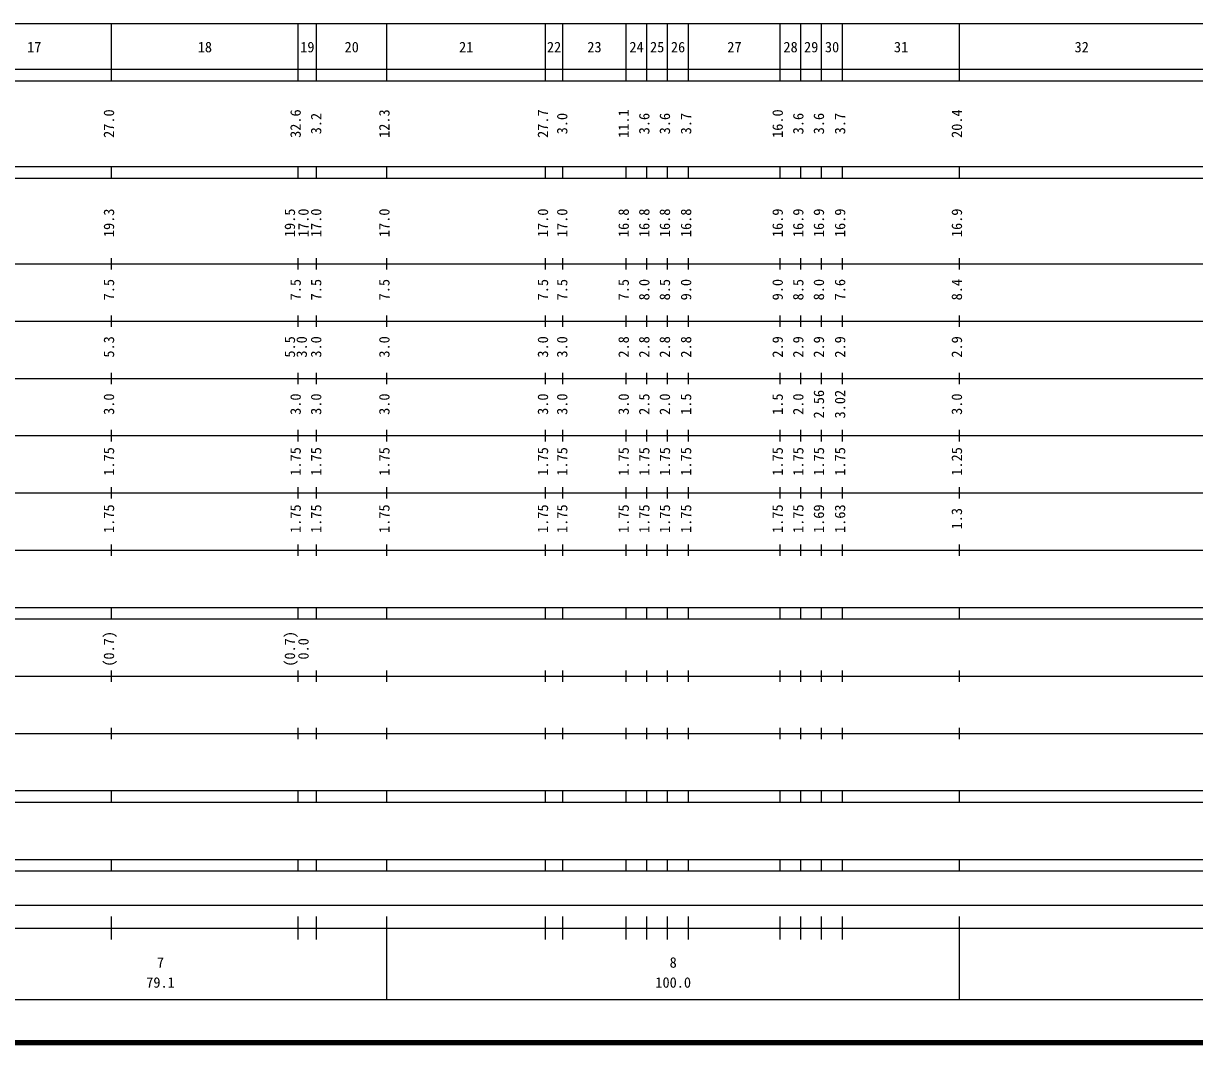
# Model space of a CAD drawing. Units: millimetres on the paper, enlarged 1000 times. Extents: x 40000 to 680000, y 20000 to 380000.
# Drawn here: x 304507 to 509067, y 20000 to 198000 of the extents above; entities that cross this region are included whole.
import ezdxf
from ezdxf.enums import TextEntityAlignment as Align

# ---------------------------------------------------------------- set-up
doc = ezdxf.new("R2010")
doc.units = ezdxf.units.MM
doc.header["$LTSCALE"] = 1000
doc.layers.add('M-TTL', color=2, linetype='Continuous', lineweight=140)
doc.layers.add('M-TTL-BAND', color=7, linetype='Continuous', lineweight=25)
doc.styles.add('ＭＳ ゴシック', font='')
doc.styles.get('ＭＳ ゴシック').set_extended_font_data('MS Gothic')

msp = doc.modelspace()

# ---------------------------------------------------------------- linework, layer by layer
at = {"layer": 'M-TTL'}
msp.add_line((40000, 20000), (680000, 20000), dxfattribs=at)
at = {"layer": 'M-TTL-BAND'}
for p, q in [((68000, 198000), (579000, 198000)), ((319900, 188000), (319900, 198000)), ((352500, 188000), (352500, 198000)), ((355700, 188000), (355700, 198000)), ((368000, 188000), (368000, 198000)), ((395700, 188000), (395700, 198000)), ((398700, 188000), (398700, 198000)), ((409800, 188000), (409800, 198000)), ((413400, 188000), (413400, 198000)), ((417000, 188000), (417000, 198000)), ((420700, 188000), (420700, 198000)), ((436700, 188000), (436700, 198000)), ((440300, 188000), (440300, 198000)), ((443900, 188000), (443900, 198000)), ((447600, 188000), (447600, 198000)), ((468000, 188000), (468000, 198000)), ((40000, 190000), (579000, 190000)), ((40000, 188000), (579000, 188000)), ((40000, 173000), (579000, 173000)), ((319900, 171000), (319900, 173000)), ((352500, 171000), (352500, 173000)), ((355700, 171000), (355700, 173000)), ((368000, 171000), (368000, 173000)), ((395700, 171000), (395700, 173000)), ((398700, 171000), (398700, 173000)), ((409800, 171000), (409800, 173000)), ((413400, 171000), (413400, 173000)), ((417000, 171000), (417000, 173000)), ((420700, 171000), (420700, 173000)), ((436700, 171000), (436700, 173000)), ((440300, 171000), (440300, 173000)), ((443900, 171000), (443900, 173000)), ((447600, 171000), (447600, 173000)), ((468000, 171000), (468000, 173000)), ((40000, 171000), (579000, 171000)), ((40000, 156000), (579000, 156000)), ((319900, 155000), (319900, 157000)), ((352500, 155000), (352500, 157000)), ((355700, 155000), (355700, 157000)), ((368000, 155000), (368000, 157000)), ((395700, 155000), (395700, 157000)), ((398700, 155000), (398700, 157000)), ((409800, 155000), (409800, 157000)), ((413400, 155000), (413400, 157000)), ((417000, 155000), (417000, 157000)), ((420700, 155000), (420700, 157000)), ((436700, 155000), (436700, 157000)), ((440300, 155000), (440300, 157000)), ((443900, 155000), (443900, 157000)), ((447600, 155000), (447600, 157000)), ((468000, 155000), (468000, 157000)), ((46000, 146000), (579000, 146000)), ((319900, 145000), (319900, 147000)), ((352500, 145000), (352500, 147000)), ((355700, 145000), (355700, 147000)), ((368000, 145000), (368000, 147000)), ((395700, 145000), (395700, 147000)), ((398700, 145000), (398700, 147000)), ((409800, 145000), (409800, 147000)), ((413400, 145000), (413400, 147000)), ((417000, 145000), (417000, 147000)), ((420700, 145000), (420700, 147000)), ((436700, 145000), (436700, 147000)), ((440300, 145000), (440300, 147000)), ((443900, 145000), (443900, 147000)), ((447600, 145000), (447600, 147000)), ((468000, 145000), (468000, 147000)), ((52000, 136000), (579000, 136000)), ((319900, 135000), (319900, 137000)), ((352500, 135000), (352500, 137000)), ((355700, 135000), (355700, 137000)), ((368000, 135000), (368000, 137000)), ((395700, 135000), (395700, 137000)), ((398700, 135000), (398700, 137000)), ((409800, 135000), (409800, 137000)), ((413400, 135000), (413400, 137000)), ((417000, 135000), (417000, 137000)), ((420700, 135000), (420700, 137000)), ((436700, 135000), (436700, 137000)), ((440300, 135000), (440300, 137000)), ((443900, 135000), (443900, 137000)), ((447600, 135000), (447600, 137000)), ((468000, 135000), (468000, 137000)), ((319900, 125000), (319900, 127000)), ((352500, 125000), (352500, 127000)), ((355700, 125000), (355700, 127000)), ((368000, 125000), (368000, 127000)), ((395700, 125000), (395700, 127000)), ((398700, 125000), (398700, 127000)), ((409800, 125000), (409800, 127000)), ((413400, 125000), (413400, 127000)), ((417000, 125000), (417000, 127000)), ((420700, 125000), (420700, 127000)), ((436700, 125000), (436700, 127000)), ((440300, 125000), (440300, 127000)), ((443900, 125000), (443900, 127000)), ((447600, 125000), (447600, 127000)), ((468000, 125000), (468000, 127000)), ((46000, 126000), (579000, 126000)), ((319900, 115000), (319900, 117000)), ((352500, 115000), (352500, 117000)), ((355700, 115000), (355700, 117000)), ((368000, 115000), (368000, 117000)), ((395700, 115000), (395700, 117000)), ((398700, 115000), (398700, 117000)), ((409800, 115000), (409800, 117000)), ((413400, 115000), (413400, 117000)), ((417000, 115000), (417000, 117000)), ((420700, 115000), (420700, 117000)), ((436700, 115000), (436700, 117000)), ((440300, 115000), (440300, 117000)), ((443900, 115000), (443900, 117000)), ((447600, 115000), (447600, 117000)), ((468000, 115000), (468000, 117000)), ((52000, 116000), (579000, 116000)), ((319900, 105000), (319900, 107000)), ((352500, 105000), (352500, 107000)), ((355700, 105000), (355700, 107000)), ((368000, 105000), (368000, 107000)), ((395700, 105000), (395700, 107000)), ((398700, 105000), (398700, 107000)), ((409800, 105000), (409800, 107000)), ((413400, 105000), (413400, 107000)), ((417000, 105000), (417000, 107000)), ((420700, 105000), (420700, 107000)), ((436700, 105000), (436700, 107000)), ((440300, 105000), (440300, 107000)), ((443900, 105000), (443900, 107000)), ((447600, 105000), (447600, 107000)), ((468000, 105000), (468000, 107000)), ((46000, 106000), (579000, 106000)), ((40000, 96000), (579000, 96000)), ((319900, 94000), (319900, 96000)), ((352500, 94000), (352500, 96000)), ((355700, 94000), (355700, 96000)), ((368000, 94000), (368000, 96000)), ((395700, 94000), (395700, 96000)), ((398700, 94000), (398700, 96000)), ((409800, 94000), (409800, 96000)), ((413400, 94000), (413400, 96000)), ((417000, 94000), (417000, 96000)), ((420700, 94000), (420700, 96000)), ((436700, 94000), (436700, 96000)), ((440300, 94000), (440300, 96000)), ((443900, 94000), (443900, 96000)), ((447600, 94000), (447600, 96000)), ((468000, 94000), (468000, 96000)), ((40000, 94000), (579000, 94000)), ((49000, 84000), (579000, 84000)), ((319900, 83000), (319900, 85000)), ((352500, 83000), (352500, 85000)), ((355700, 83000), (355700, 85000)), ((368000, 83000), (368000, 85000)), ((395700, 83000), (395700, 85000)), ((398700, 83000), (398700, 85000)), ((409800, 83000), (409800, 85000)), ((413400, 83000), (413400, 85000)), ((417000, 83000), (417000, 85000)), ((420700, 83000), (420700, 85000)), ((436700, 83000), (436700, 85000)), ((440300, 83000), (440300, 85000)), ((443900, 83000), (443900, 85000)), ((447600, 83000), (447600, 85000)), ((468000, 83000), (468000, 85000)), ((40000, 74000), (579000, 74000)), ((319900, 73000), (319900, 75000)), ((352500, 73000), (352500, 75000)), ((355700, 73000), (355700, 75000)), ((368000, 73000), (368000, 75000)), ((395700, 73000), (395700, 75000)), ((398700, 73000), (398700, 75000)), ((409800, 73000), (409800, 75000)), ((413400, 73000), (413400, 75000)), ((417000, 73000), (417000, 75000)), ((420700, 73000), (420700, 75000)), ((436700, 73000), (436700, 75000)), ((440300, 73000), (440300, 75000)), ((443900, 73000), (443900, 75000)), ((447600, 73000), (447600, 75000)), ((468000, 73000), (468000, 75000)), ((40000, 64000), (579000, 64000)), ((319900, 62000), (319900, 64000)), ((352500, 62000), (352500, 64000)), ((355700, 62000), (355700, 64000)), ((368000, 62000), (368000, 64000)), ((395700, 62000), (395700, 64000)), ((398700, 62000), (398700, 64000)), ((409800, 62000), (409800, 64000)), ((413400, 62000), (413400, 64000)), ((417000, 62000), (417000, 64000)), ((420700, 62000), (420700, 64000)), ((436700, 62000), (436700, 64000)), ((440300, 62000), (440300, 64000)), ((443900, 62000), (443900, 64000)), ((447600, 62000), (447600, 64000)), ((468000, 62000), (468000, 64000)), ((40000, 62000), (579000, 62000)), ((40000, 52000), (579000, 52000)), ((319900, 50000), (319900, 52000)), ((352500, 50000), (352500, 52000)), ((355700, 50000), (355700, 52000)), ((368000, 50000), (368000, 52000)), ((395700, 50000), (395700, 52000)), ((398700, 50000), (398700, 52000)), ((409800, 50000), (409800, 52000)), ((413400, 50000), (413400, 52000)), ((417000, 50000), (417000, 52000)), ((420700, 50000), (420700, 52000)), ((436700, 50000), (436700, 52000)), ((440300, 50000), (440300, 52000)), ((443900, 50000), (443900, 52000)), ((447600, 50000), (447600, 52000)), ((468000, 50000), (468000, 52000)), ((40000, 50000), (579000, 50000)), ((71000, 44000), (565000, 44000)), ((319900, 38000), (319900, 42000)), ((352500, 38000), (352500, 42000)), ((355700, 38000), (355700, 42000)), ((368000, 27500), (368000, 42000)), ((395700, 38000), (395700, 42000)), ((398700, 38000), (398700, 42000)), ((409800, 38000), (409800, 42000)), ((413400, 38000), (413400, 42000)), ((417000, 38000), (417000, 42000)), ((420700, 38000), (420700, 42000)), ((436700, 38000), (436700, 42000)), ((440300, 38000), (440300, 42000)), ((443900, 38000), (443900, 42000)), ((447600, 38000), (447600, 42000)), ((468000, 27500), (468000, 42000)), ((40000, 40000), (579000, 40000)), ((68000, 27500), (579000, 27500))]:
    msp.add_line(p, q, dxfattribs=at)

# ---------------------------------------------------------------- texts
at = {"layer": 'M-TTL-BAND', "style": 'ＭＳ ゴシック'}
for s, p in [('17', (306400, 192405)), ('18', (336200, 192405)), ('19', (354100, 192405)), ('20', (361850, 192405)), ('21', (381850, 192405)), ('22', (397200, 192405)), ('23', (404250, 192405)), ('24', (411600, 192405)), ('25', (415200, 192405)), ('26', (418850, 192405)), ('27', (428700, 192405)), ('28', (438500, 192405)), ('29', (442100, 192405)), ('30', (445750, 192405)), ('31', (457800, 192405)), ('32', (489350, 192405)), ('7', (328450, 32523)), ('8', (418000, 32523)), ('79.1', (328450, 29033)), ('100.0', (418000, 29033))]:
    msp.add_text(s, height=1833, dxfattribs=at).set_placement(p, align=Align.BOTTOM_CENTER)
for s, p in [('27.0', (320900, 180500)), ('32.6', (353500, 180500)), ('3.2', (357088, 180500)), ('12.3', (369000, 180500)), ('27.7', (396700, 180500)), ('3.0', (400065, 180500)), ('11.1', (410800, 180500)), ('3.6', (414400, 180500)), ('3.6', (418000, 180500)), ('3.7', (421700, 180500)), ('16.0', (437700, 180500)), ('3.6', (441300, 180500)), ('3.6', (444900, 180500)), ('3.7', (448600, 180500)), ('20.4', (469000, 180500)), ('19.3', (320900, 163174)), ('19.5', (352500, 163174)), ('17.0', (354870, 163174)), ('17.0', (357088, 163174)), ('17.0', (369000, 163174)), ('17.0', (396700, 163174)), ('17.0', (400065, 163174)), ('16.8', (410800, 163174)), ('16.8', (414400, 163174)), ('16.8', (418000, 163174)), ('16.8', (421700, 163174)), ('16.9', (437700, 163174)), ('16.9', (441300, 163174)), ('16.9', (444900, 163174)), ('16.9', (448600, 163174)), ('16.9', (469000, 163174)), ('7.5', (320900, 151500)), ('7.5', (353500, 151500)), ('7.5', (357088, 151500)), ('7.5', (369000, 151500)), ('7.5', (396700, 151500)), ('7.5', (400065, 151500)), ('7.5', (410800, 151500)), ('8.0', (414400, 151500)), ('8.5', (418000, 151500)), ('9.0', (421700, 151500)), ('9.0', (437700, 151500)), ('8.5', (441300, 151500)), ('8.0', (444900, 151500)), ('7.6', (448600, 151500)), ('8.4', (469000, 151500)), ('5.3', (320900, 141500)), ('5.5', (352500, 141500)), ('3.0', (354565, 141500)), ('3.0', (357088, 141500)), ('3.0', (369000, 141500)), ('3.0', (396700, 141500)), ('3.0', (400065, 141500)), ('2.8', (410800, 141500)), ('2.8', (414400, 141500)), ('2.8', (418000, 141500)), ('2.8', (421700, 141500)), ('2.9', (437700, 141500)), ('2.9', (441300, 141500)), ('2.9', (444900, 141500)), ('2.9', (448600, 141500)), ('2.9', (469000, 141500)), ('3.0', (320900, 131500)), ('3.0', (353500, 131500)), ('3.0', (357088, 131500)), ('3.0', (369000, 131500)), ('3.0', (396700, 131500)), ('3.0', (400065, 131500)), ('3.0', (410800, 131500)), ('2.5', (414400, 131500)), ('2.0', (418000, 131500)), ('1.5', (421700, 131500)), ('1.5', (437700, 131500)), ('2.0', (441300, 131500)), ('2.56', (444900, 131500)), ('3.02', (448600, 131500)), ('3.0', (469000, 131500)), ('1.75', (320900, 121500)), ('1.75', (353500, 121500)), ('1.75', (357088, 121500)), ('1.75', (369000, 121500)), ('1.75', (396700, 121500)), ('1.75', (400065, 121500)), ('1.75', (410800, 121500)), ('1.75', (414400, 121500)), ('1.75', (418000, 121500)), ('1.75', (421700, 121500)), ('1.75', (437700, 121500)), ('1.75', (441300, 121500)), ('1.75', (444900, 121500)), ('1.75', (448600, 121500)), ('1.25', (469000, 121500)), ('1.75', (320900, 111500)), ('1.75', (353500, 111500)), ('1.75', (357088, 111500)), ('1.75', (369000, 111500)), ('1.75', (396700, 111500)), ('1.75', (400065, 111500)), ('1.75', (410800, 111500)), ('1.75', (414400, 111500)), ('1.75', (418000, 111500)), ('1.75', (421700, 111500)), ('1.75', (437700, 111500)), ('1.75', (441300, 111500)), ('1.69', (444900, 111500)), ('1.63', (448600, 111500)), ('1.3', (469000, 111500)), ('(0.7)', (320900, 88764)), ('(0.7)', (352500, 88764)), ('0.0', (354870, 88764))]:
    msp.add_text(s, height=1833, rotation=90, dxfattribs=at).set_placement(p, align=Align.BOTTOM_CENTER)

doc.saveas('drawing.dxf')
